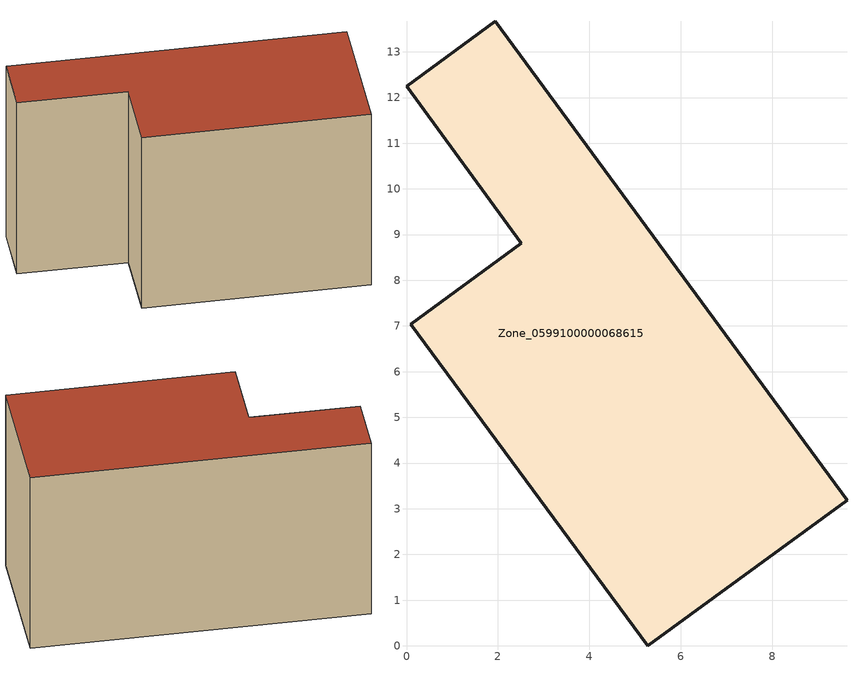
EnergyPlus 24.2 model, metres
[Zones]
Zone_0599100000068615
 floor ground (C_G): 0,12.25 1.94,13.67 9.64,3.18 5.28,0 0.09,7.04 2.51,8.81 z0
 wall outside (C_F): 5.28,0 9.64,3.18 1.94,13.67 0,12.25 2.51,8.81 0.09,7.04 5.28,0 z0:7.89
 roof outside (C_R): 1.94,13.67 0,12.25 2.51,8.81 0.09,7.04 5.28,0 9.64,3.18 z7.89
[BUILDING]
Pand.0599100000068615: North Axis=0; Terrain=City; Loads Convergence Tolerance Value=0.04; Temperature Convergence Tolerance Value=0.4; Solar Distribution=FullExterior; Maximum Number of Warmup Days=25; Minimum Number of Warmup Days=1
[Site:Location]
Rotterdam.The.Hague.AP_ZH_NLD Design_Conditions: Latitude=51.96; Longitude=4.45; Time Zone=1; Elevation=-4.5
[SITE:GROUNDTEMPERATURE:BUILDINGSURFACE]
18, 18, 18, 18, 18, 18, 18, 18, 18, 18, 18, 18
[MATERIAL] Thermal Absorptance=0.9; Solar Absorptance=0.7; Visible Absorptance=0.7
Name | Roughness | Thickness | Conductivity | Density | Specific Heat
G.TI.1975-1991 | MediumSmooth | 0.15 | 0.288461 | 540 | 1210
F.TI.1975-1991 | Rough | 0.3 | 0.230769 | 1920 | 840
R.TI.1975-1991 | MediumRough | 0.2 | 0.153846 | 1500 | 1000
[CONSTRUCTION]
C_G: G.TI.1975-1991
C_F: F.TI.1975-1991
C_R: R.TI.1975-1991
[ZONE]
Zone_0599100000068615: Type=1; Multiplier=1; Ceiling Height=Autocalculate; Volume=Autocalculate; Floor Area=autocalculate; Part of Total Floor Area=Yes
[ZONEINFILTRATION:DESIGNFLOWRATE]
Infil_Zone_0599100000068615: Zone or ZoneList or Space or SpaceList=Zone_0599100000068615; Schedule=AlwaysOn; Design Flow Rate Calculation Method=Flow/Area; Flow Rate per Floor Area=0.003; Constant Term Coefficient=1; Temperature Term Coefficient=0; Velocity Term Coefficient=0; Velocity Squared Term Coefficient=0
[HVACTEMPLATE:ZONE:IDEALLOADSAIRSYSTEM]
Zone_0599100000068615: Maximum Heating Supply Air Temperature=50; Minimum Cooling Supply Air Temperature=13; Maximum Heating Supply Air Humidity Ratio=0.0156; Minimum Cooling Supply Air Humidity Ratio=0.0077; Heating Limit=NoLimit; Cooling Limit=NoLimit; Dehumidification Control Type=ConstantSensibleHeatRatio; Cooling Sensible Heat Ratio=0.7; Dehumidification Setpoint=60; Humidification Control Type=None; Humidification Setpoint=30; Outdoor Air Method=None; Outdoor Air Flow Rate per Person=0.00944; Outdoor Air Flow Rate per Zone Floor Area=0; Outdoor Air Flow Rate per Zone=0; Demand Controlled Ventilation Type=None; Outdoor Air Economizer Type=NoEconomizer; Heat Recovery Type=None; Sensible Heat Recovery Effectiveness=0.7; Latent Heat Recovery Effectiveness=0.65
[ZONECONTROL:THERMOSTAT]
ThermostatControl_Zone_0599100000068615: Zone or ZoneList=Zone_0599100000068615; Control Type Schedule=DualSetpointControlType; Control 1=Thermostat_Zone_0599100000068615; Temperature Difference Between Cutout And Setpoint=0
[THERMOSTATSETPOINT:DUALSETPOINT]
Thermostat_Zone_0599100000068615: Heating Setpoint Temperature Schedule=HeatingSetpoint_Zone_0599100000068615; Cooling Setpoint Temperature Schedule=CoolingSetpoint_Zone_0599100000068615
[SCHEDULE:COMPACT]
HeatingSetpoint_Zone_0599100000068615: Through: 12/31, For: AllDays, Until: 24:00, 21
CoolingSetpoint_Zone_0599100000068615: Through: 12/31, For: AllDays, Until: 24:00, 24
DualSetpointControlType: Through: 12/31, For: AllDays, Until: 24:00, 4
AlwaysOn: Through: 12/31, For: AllDays, Until: 24:00, 1
